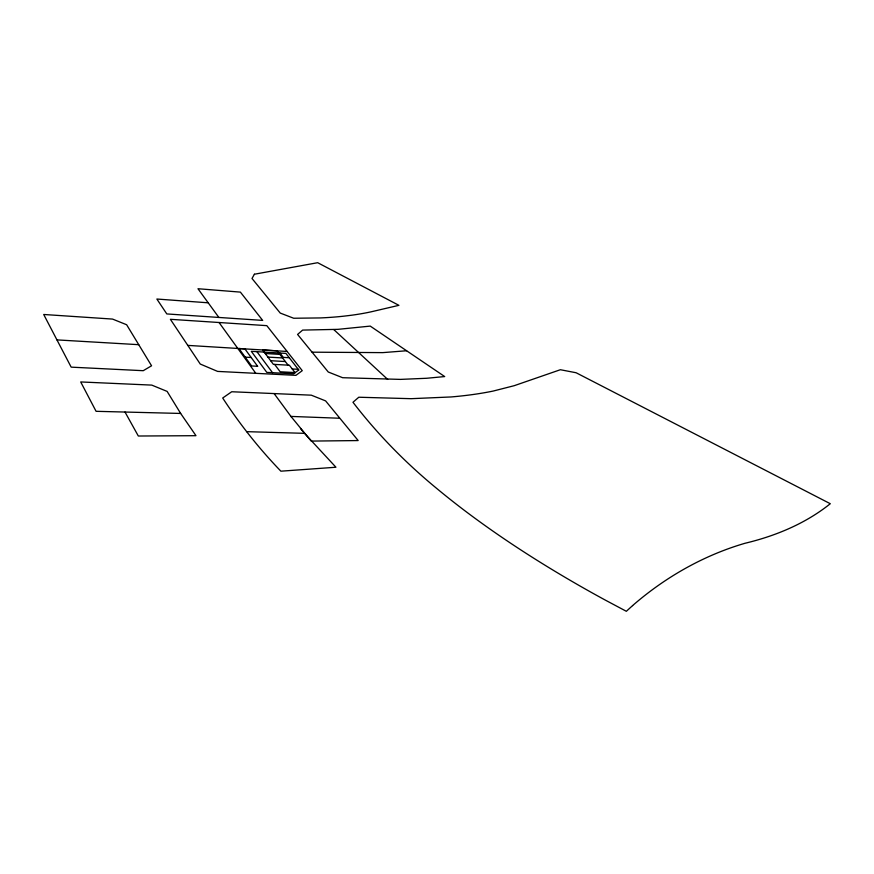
<?xml version="1.0" encoding="UTF-8"?>
<svg xmlns="http://www.w3.org/2000/svg" width="874" height="874" viewBox="0 0 874 874"><rect width="100%" height="100%" fill="white"/><g stroke="black" fill="none" stroke-linecap="round" stroke-linejoin="round"><path stroke-width="1.31" d="M406.607 350.758L370.248 326.1L337.954 329.345L302.644 330.088L297.575 334.436L328.263 372.007L342.63 377.71L400.412 379.392L426.698 378.267L444.691 376.563L406.607 350.758L382.746 352.626L312.073 352.178M180.656 413.446L96.074 411.315L80.703 381.949L151.77 385.106L167.131 391.41L180.656 413.446L195.973 435.689L138.321 436.017L125.015 412.047M246.643 431.658L304.513 433.329L335.944 467.24L280.882 471.184C259.185 448.723 239.749 424.152 222.695 398.009L231.719 391.749L311.319 395.179L325.62 400.904L358.176 440.562L311.166 441.086L290.944 416.417L339.287 418.231M295.008 372.575L280.183 371.778L274.633 364.414M292.233 368.97L298.231 369.298M270.645 360.7L285.339 361.541M56.952 339.899L71.176 367.146L143.238 370.696L151.563 365.78L126.632 324.735L112.538 319.076L43.7 314.476L56.952 339.899L138.748 344.684M289.261 357.728L283.318 357.379L279.986 353.041M267.925 357.095L282.586 357.947M245.19 357.149L251.188 357.499M265.237 353.511L279.844 354.385M187.812 345.394L287.12 351.468L302.251 370.663L295.958 375.35L217.604 371.406L200.255 364.043L170.386 319.305L266.81 325.652L287.12 351.468M218.861 317.448L262.67 320.397L240.383 292.113L197.961 288.726L218.861 317.448L166.803 313.93L156.85 299.028L208.209 302.808M333.748 329.542L387.717 379.425M300.459 428.478L304.513 433.329M295.095 372.685L289.37 365.234L273.376 364.338L262.571 349.961L277.134 350.856L288.125 365.168M256.89 351.654L272.535 372.695M291.206 416.767L274.119 393.573M255.798 373.329L219.046 322.506M254.4 274.228L252.007 278.489L280.248 313.078L293.686 318.245L320.343 317.928A267.597 83.817 12.9 0 0 344.083 316.137L351.392 315.252A285.405 88.624 12.8 0 0 371.395 311.756L398.905 305.332L317.677 262.703L254.4 274.228M632.601 605.584L626.341 611.297L605.693 600.307A515.365 177.193 22.2 0 1 575.89 583.635C537.357 561.381 499.873 537.226 464.367 510.372A545.857 184.622 22.2 0 1 436.497 488.26C405.558 462.816 377.382 434.061 352.976 402.269L358.788 397.233L411.119 398.686L450.962 396.96A364.25 118.897 13.6 0 0 493.176 391.06L514.196 385.696L560.376 369.724L576.108 372.75L830.3 503.719C805.522 523.581 775.719 535.926 745.041 543.267C703.636 555.318 665.103 577.288 632.601 605.584M298.755 369.964L293.577 373.81L266.81 372.39L251.286 351.315L285.896 353.402L298.755 369.964M257.612 366.282L251.581 365.955L238.941 348.518L244.884 348.879L257.612 366.282"/></g></svg>
